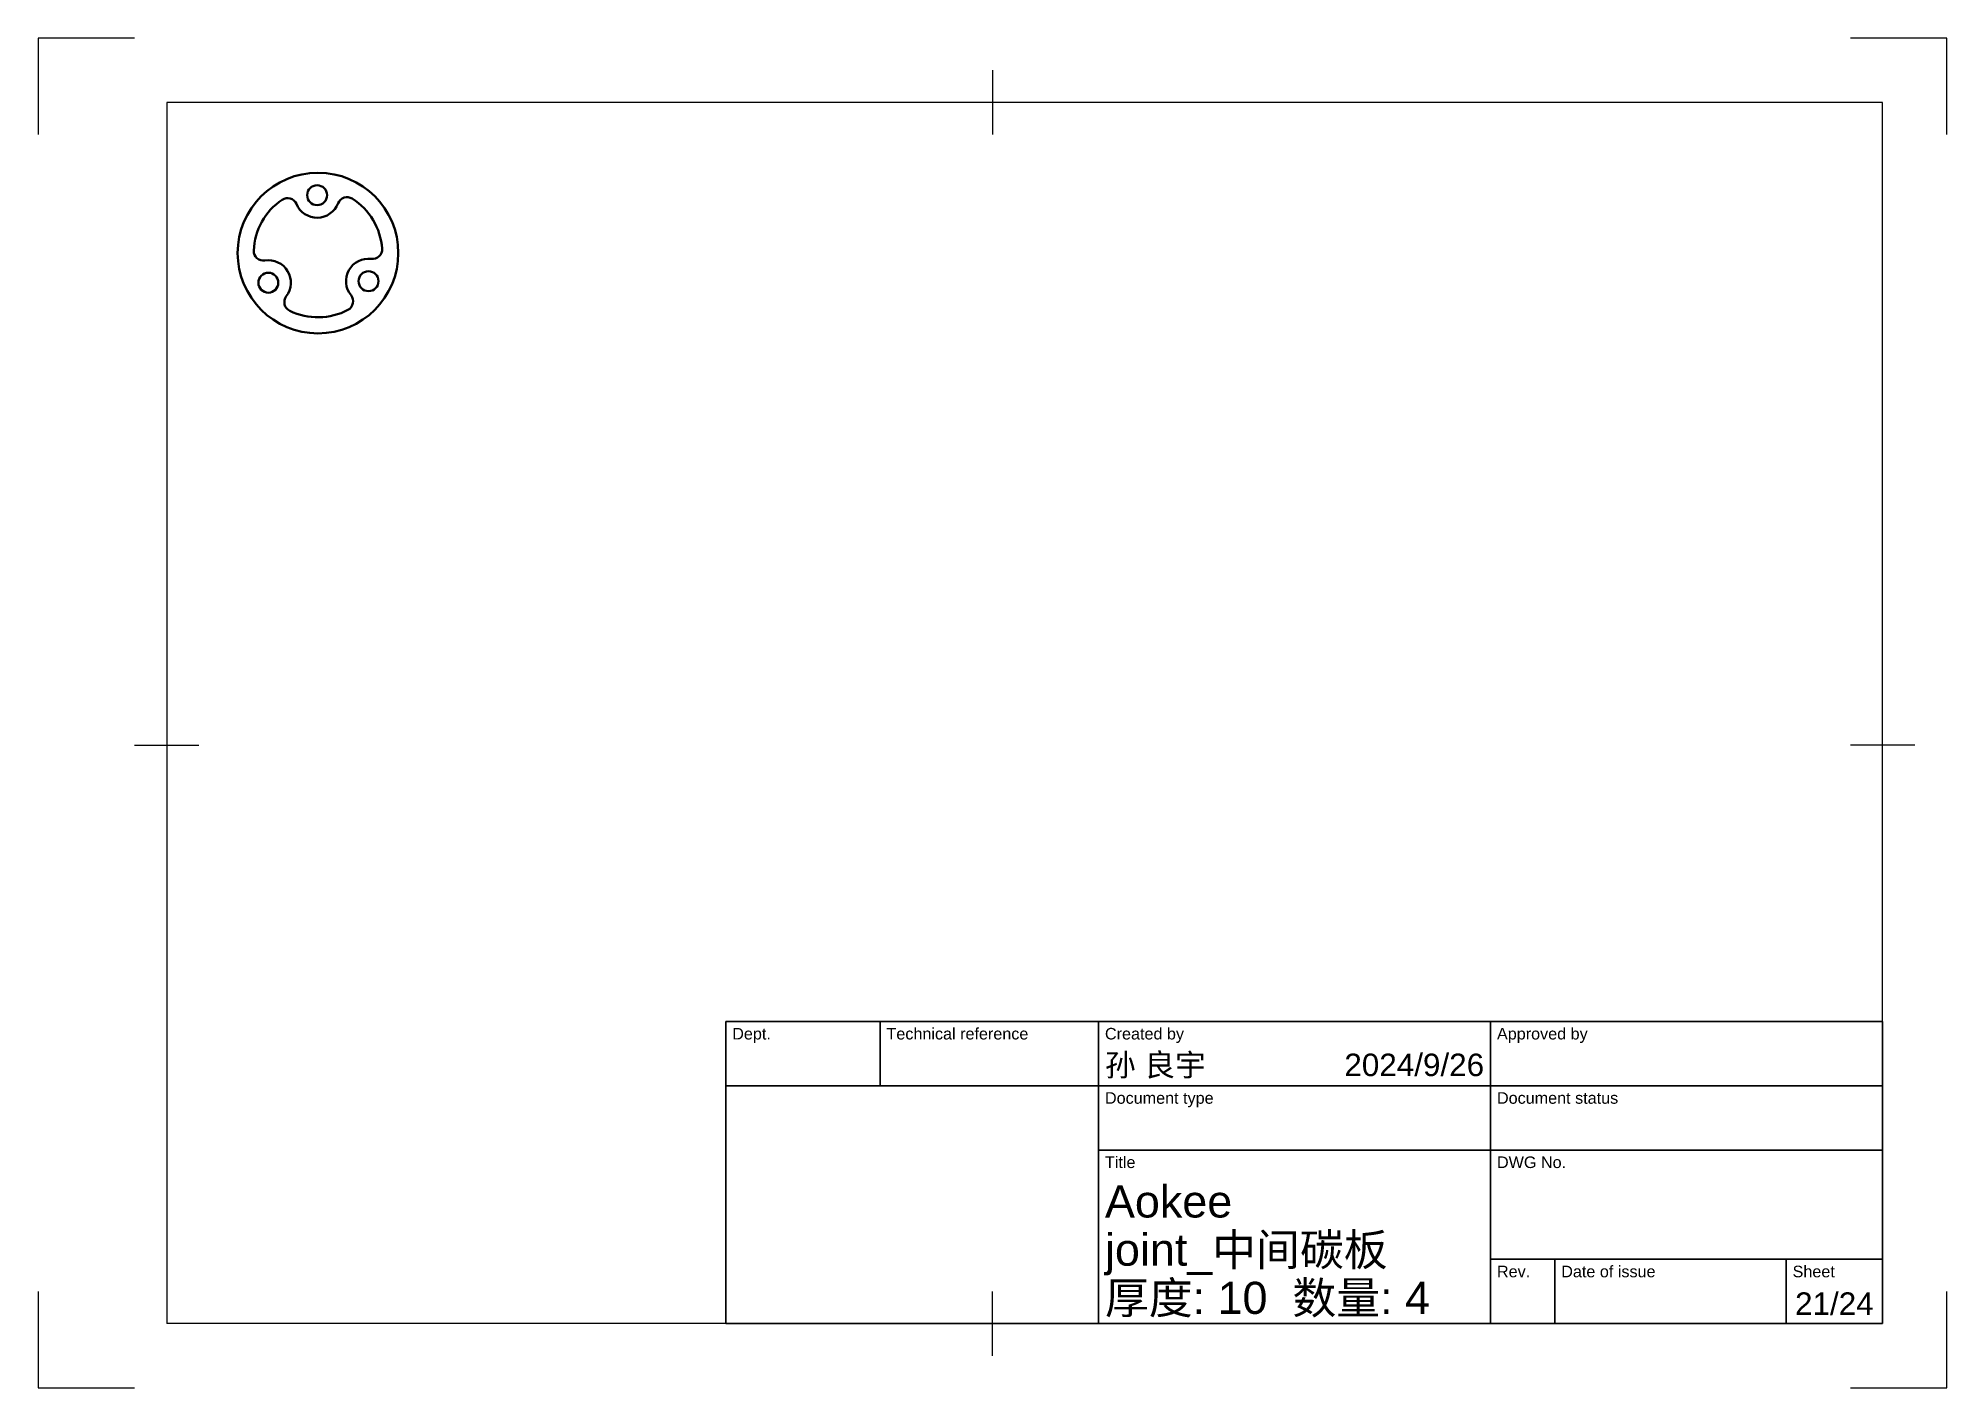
# Model space of a CAD drawing. Header units: millimetres. Extents: x 0 to 297, y 0 to 210.
import ezdxf
from ezdxf.enums import TextEntityAlignment as Align

# ---------------------------------------------------------------- set-up
doc = ezdxf.new("R2010")
doc.units = ezdxf.units.MM
doc.header["$LTSCALE"] = 0.75
for name, color, linetype, lineweight in [('BORDER', 7, 'Continuous', 25), ('TITLEBLOCK', 7, 'Continuous', 35), ('Visible', 7, 'Continuous', 50)]:
    doc.layers.add(name, color=color, linetype=linetype, lineweight=lineweight)
doc.styles.add('FusionTitle', font='arial.ttf')

# ---------------------------------------------------------------- blocks, each defined once
blk = doc.blocks.new('ISO_TITLEBLOCK')
at = {"layer": 'TITLEBLOCK'}
for p, q in [((0, 47), (-180, 47)), ((-180, 47), (-180, 0)), ((-156, 37), (-156, 47)), ((-122, 0), (-122, 47)), ((-61, 0), (-61, 47)), ((0, 0), (0, 47)), ((-180, 37), (0, 37)), ((-122, 27), (0, 27)), ((-61, 10), (0, 10)), ((-51, 0), (-51, 10)), ((-15, 0), (-15, 10)), ((-180, 0), (0, 0))]:
    blk.add_line(p, q, dxfattribs=at)
at = {"layer": 'TITLEBLOCK', "style": 'FusionTitle'}
for s, p in [('Dept.', (-179, 46)), ('Technical reference', (-155, 46)), ('Created by', (-121, 46)), ('Approved by', (-60, 46)), ('Document type', (-121, 36)), ('Document status', (-60, 36)), ('Title', (-121, 26)), ('DWG No.', (-60, 26)), ('Rev.', (-60, 9)), ('Date of issue', (-50, 9)), ('Sheet', (-14, 9))]:
    blk.add_text(s, height=1.8, dxfattribs=at).set_placement(p, align=Align.TOP_LEFT)
for tag, height, p in [('DEPT', 3.5, (-179, 42)), ('TECHNICAL_REFERENCE', 3.5, (-155, 42)), ('CREATED_BY', 3.5, (-121, 42)), ('APPROVED_BY', 3.5, (-60, 42)), ('DOCUMENT_TYPE', 3.5, (-121, 32)), ('DOCUMENT_STATUS', 3.5, (-60, 32)), ('TITLE_1', 5, (-121, 21.5)), ('TITLE_2', 5, (-121, 14)), ('TITLE_3', 5, (-121, 6.5)), ('DATE_OF_ISSUE', 3.5, (-50, 5))]:
    blk.add_attdef(tag, text='', height=height, dxfattribs=at).set_placement(p, align=Align.TOP_LEFT)
for tag, p in [('CREATED_DATE', (-62, 42)), ('APPROVED_DATE', (-0.99, 42))]:
    blk.add_attdef(tag, text='', height=3.5, dxfattribs=at).set_placement(p, align=Align.TOP_RIGHT)
for tag, height, p in [('DRAWING_NUMBER', 5, (-30.5, 19.75)), ('REV', 3.5, (-56, 4.85)), ('SHEET', 3.5, (-7.5, 4.85))]:
    blk.add_attdef(tag, text='', height=height, dxfattribs=at).set_placement(p, align=Align.TOP_CENTER)
blk = doc.blocks.new('ISO_A4(L)_SHEET')
at = {"layer": 'BORDER'}
for p, q in [((148.5, 205), (148.5, 195)), ((287, 200), (20, 200)), ((20, 200), (20, 10)), ((287, 10), (287, 200)), ((15, 100), (25, 100)), ((292, 100), (282, 100)), ((148.5, 5), (148.5, 15)), ((287, 10), (20, 10))]:
    blk.add_line(p, q, dxfattribs=at)
at = {"layer": 'Defpoints'}
for p, q in [((0, 210), (0, 195)), ((15, 210), (0, 210)), ((297, 210), (282, 210)), ((297, 195), (297, 210)), ((0, 15), (0, 0)), ((297, 0), (297, 15)), ((0, 0), (15, 0)), ((282, 0), (297, 0))]:
    blk.add_line(p, q, dxfattribs=at)

msp = doc.modelspace()

# ---------------------------------------------------------------- linework, layer by layer
at = {"layer": 'Visible'}
for centre, radius in [((43.541363, 176.568344), 12.5), ((43.403022, 185.56728), 1.55), ((35.817225, 171.949069), 1.55), ((51.403841, 172.188682), 1.55)]:
    msp.add_circle(centre, radius, dxfattribs=at)
at = {"layer": 'Visible', "extrusion": (-2e-16, 0, -1)}
for centre, radius, start, end in [((-43.541363, 176.568344), 10, 2.165025, 56.0735), ((-38.797267, 183.621255), 1.5, 56.0735, 157.094949), ((-48.06642, 183.763749), 1.5, 21.143575, 122.165025), ((-43.541363, 176.568344), 10, 122.165025, 176.0735), ((-35.047431, 176.889455), 1.5, 261.143575, 2.165025), ((-52.021411, 177.150396), 1.5, 176.0735, 277.094949), ((-39.805411, 168.93338), 1.5, 296.0735, 37.094949), ((-47.510239, 169.051827), 1.5, 141.143575, 242.165025), ((-43.541363, 176.568344), 10, 242.165025, 296.0735)]:
    msp.add_arc(centre, radius, start, end, dxfattribs=at)
at = {"layer": 'Visible'}
for centre, start, end in [((43.403022, 185.56728), 202.905051, 338.856425), ((35.817225, 171.949069), 322.905051, 98.856425), ((51.403841, 172.188682), 82.905051, 218.856425)]:
    msp.add_arc(centre, 3.5, start, end, dxfattribs=at)

# ---------------------------------------------------------------- block references
at = {"layer": 'BORDER'}
msp.add_blockref('ISO_A4(L)_SHEET', (0, 0), dxfattribs=at)
at = {"layer": 'TITLEBLOCK'}
msp.add_blockref('ISO_TITLEBLOCK', (287, 10), dxfattribs=at).add_auto_attribs({'TITLE_3': '厚度: 10  数量: 4', 'CREATED_DATE': '2024/9/26', 'SHEET': '21/24', 'TITLE_2': 'joint_中间碳板 ', 'TITLE_1': 'Aokee', 'CREATED_BY': '孙 良宇'})

doc.saveas('drawing.dxf')
